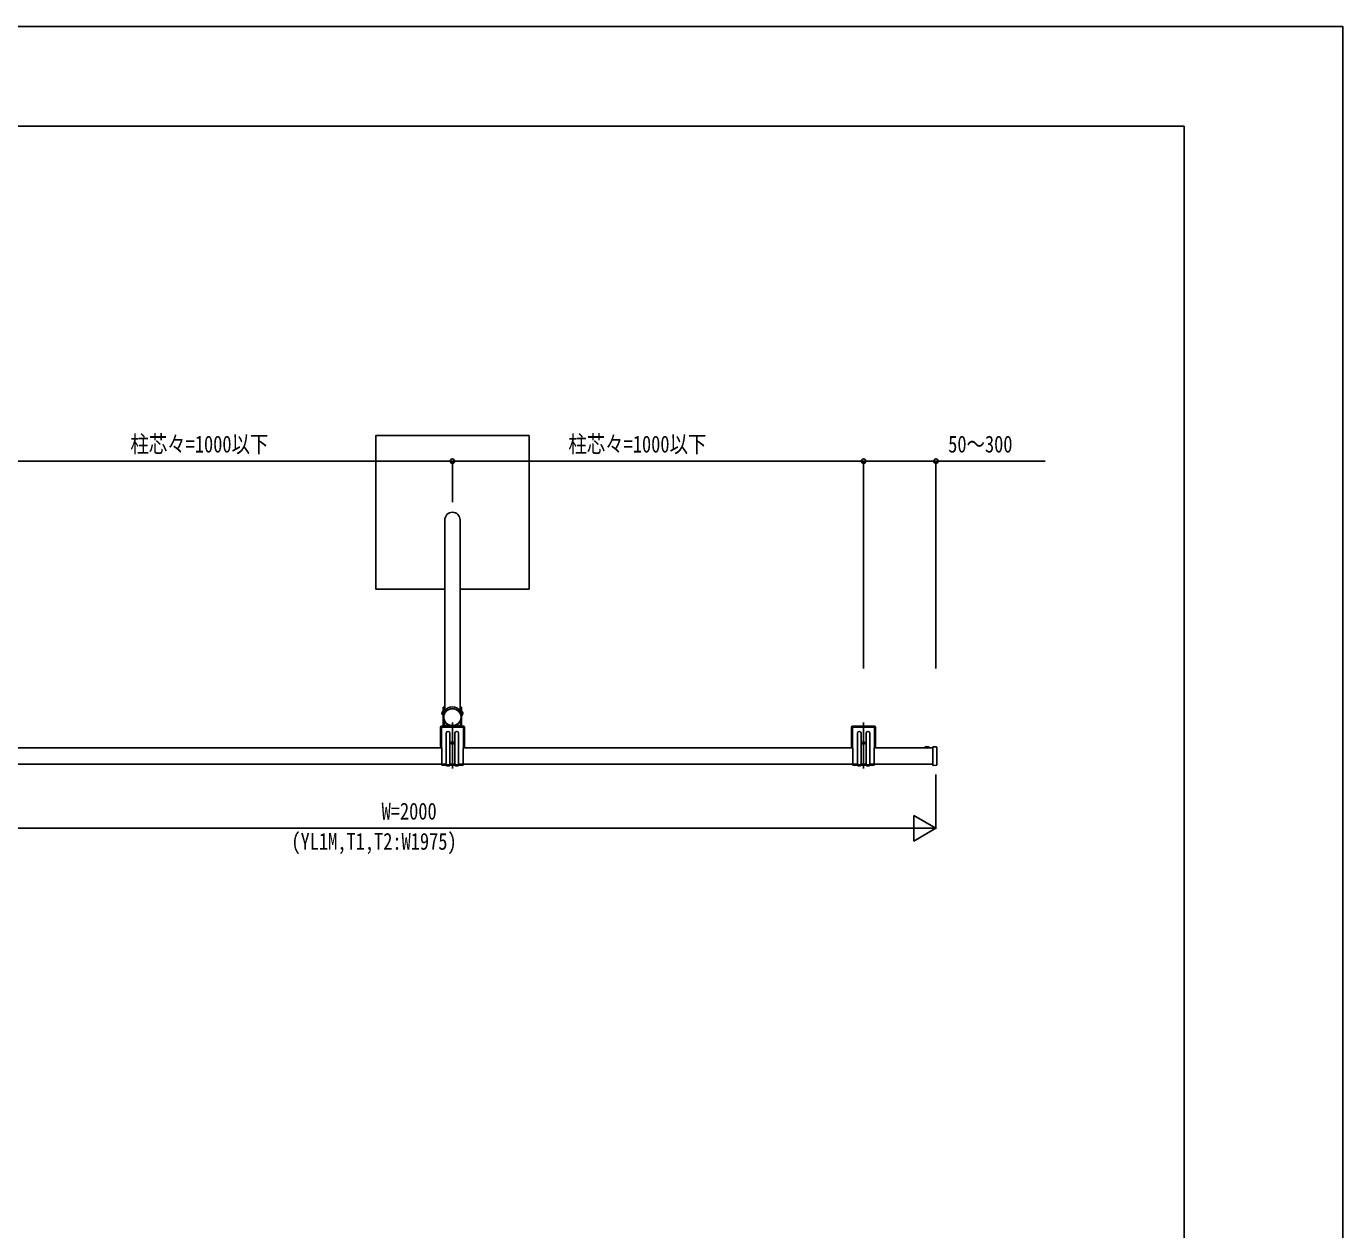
# Model space of a CAD drawing. Units: millimetres, scale not verified. Extents: x -4205 to 4205, y -2970 to 2970.
# Drawn here: x 1631 to 4205, y 618 to 2970 of the extents above; entities that cross this region are included whole.
import ezdxf
from ezdxf.enums import TextEntityAlignment as Align

# ---------------------------------------------------------------- set-up
doc = ezdxf.new("R2010")
doc.units = ezdxf.units.MM
doc.header["$LTSCALE"] = 12
for name, color, linetype in [('0-3_YKK_A1', 4, 'Continuous'), ('0-4_YKK_D', 6, 'Continuous'), ('0-5_YKK_ZWAK', 7, 'Continuous')]:
    doc.layers.add(name, color=color, linetype=linetype)
doc.styles.add('ＭＳ ゴシック', font='')
doc.styles.get('ＭＳ ゴシック').set_extended_font_data('MS Gothic')

msp = doc.modelspace()

# ---------------------------------------------------------------- linework, layer by layer
at = {"layer": '0-3_YKK_A1'}
for p, q in [((2449.06, 1631.14), (2449.06, 2004.47)), ((2479.06, 1631.14), (2479.06, 2004.47)), ((2442.56, 1627.33), (2446.06, 1627.33)), ((2443.98, 1629.41), (2445.85, 1628.48)), ((2443.98, 1625.26), (2445.85, 1626.19)), ((2445.85, 1628.48), (2446.46, 1627.33)), ((2445.85, 1626.19), (2446.46, 1627.33)), ((2446.06, 1639.19), (2446.06, 1601.93)), ((2446.06, 1639.19), (2448.56, 1639.19)), ((2448.56, 1632.43), (2446.06, 1632.43)), ((2446.06, 1623.36), (2446.06, 1631.31)), ((2447.06, 1619.53), (2447.06, 1623.41)), ((2448.56, 1630.16), (2448.56, 1639.19)), ((2479.56, 1639.19), (2479.56, 1630.16)), ((2479.56, 1639.19), (2482.06, 1639.19)), ((2482.06, 1632.43), (2479.56, 1632.43)), ((2481.06, 1619.53), (2481.06, 1623.41)), ((2482.27, 1628.48), (2481.66, 1627.33)), ((2482.27, 1626.19), (2481.66, 1627.33)), ((2482.06, 1601.93), (2482.06, 1639.19)), ((2482.06, 1623.36), (2482.06, 1631.31)), ((2485.56, 1627.33), (2482.06, 1627.33)), ((2484.14, 1629.41), (2482.27, 1628.48)), ((2484.14, 1625.26), (2482.27, 1626.19)), ((2440.56, 1599.93), (2440.56, 1561.93)), ((2485.56, 1601.93), (2442.56, 1601.93)), ((2442.56, 1598.93), (2442.56, 1559.93)), ((2484.56, 1599.93), (2443.56, 1599.93)), ((2448.56, 1601.93), (2448.56, 1612.79)), ((2479.56, 1601.93), (2448.56, 1601.93)), ((2451.08, 1601.93), (2459.04, 1601.93)), ((2452.98, 1604.01), (2453.91, 1602.14)), ((2453.91, 1602.14), (2455.06, 1601.53)), ((2455.06, 1605.43), (2455.06, 1601.93)), ((2456.2, 1602.14), (2455.06, 1601.53)), ((2457.13, 1604.01), (2456.2, 1602.14)), ((2464.06, 1519.43), (2464.06, 1609.43)), ((2464.06, 1519.43), (2464.06, 1609.43)), ((2477.03, 1601.93), (2469.08, 1601.93)), ((2470.98, 1604.01), (2471.91, 1602.14)), ((2471.91, 1602.14), (2473.06, 1601.53)), ((2473.06, 1605.43), (2473.06, 1601.93)), ((2474.2, 1602.14), (2473.06, 1601.53)), ((2475.13, 1604.01), (2474.2, 1602.14)), ((2479.56, 1612.79), (2479.56, 1601.93)), ((2485.56, 1559.93), (2485.56, 1598.93)), ((2487.56, 1561.93), (2487.56, 1599.93)), ((3244.56, 1599.93), (3244.56, 1561.93)), ((3289.56, 1601.93), (3246.56, 1601.93)), ((3246.56, 1598.93), (3246.56, 1559.93)), ((3288.56, 1599.93), (3247.56, 1599.93)), ((3268.06, 1519.43), (3268.06, 1609.43)), ((3268.06, 1519.43), (3268.06, 1609.43)), ((3289.56, 1559.93), (3289.56, 1598.93)), ((3291.56, 1561.93), (3291.56, 1599.93)), ((2452.06, 1525.43), (2452.06, 1588.13)), ((2459.06, 1588.13), (2459.06, 1525.43)), ((2469.06, 1588.13), (2469.06, 1525.43)), ((2476.06, 1525.43), (2476.06, 1588.13)), ((3256.06, 1525.43), (3256.06, 1588.13)), ((3263.06, 1588.13), (3263.06, 1525.43)), ((3273.06, 1588.13), (3273.06, 1525.43)), ((3280.06, 1525.43), (3280.06, 1588.13)), ((2443.06, 1559.43), (1576.06, 1559.43)), ((2443.06, 1559.43), (2440.56, 1561.93)), ((2443.06, 1559.43), (2443.06, 1559.15)), ((2443.06, 1557.72), (2443.06, 1544.15)), ((2487.56, 1561.93), (2485.06, 1559.43)), ((3247.06, 1559.43), (2485.06, 1559.43)), ((2485.06, 1559.15), (2485.06, 1559.43)), ((2485.06, 1544.15), (2485.06, 1557.72)), ((3247.06, 1559.43), (3244.56, 1561.93)), ((3247.06, 1559.43), (3247.06, 1559.15)), ((3247.06, 1557.72), (3247.06, 1544.15)), ((3291.56, 1561.93), (3289.06, 1559.43)), ((3403.56, 1559.43), (3289.06, 1559.43)), ((3289.06, 1559.15), (3289.06, 1559.43)), ((3289.06, 1544.15), (3289.06, 1557.72)), ((3396.76, 1559.94), (3387.36, 1559.94)), ((3387.36, 1559.43), (3387.36, 1559.94)), ((3396.76, 1559.43), (3387.36, 1559.43)), ((3394.06, 1559.43), (3390.06, 1559.43)), ((3396.76, 1559.43), (3396.76, 1559.94)), ((3403.56, 1560.68), (3403.56, 1561.36)), ((3403.56, 1526.18), (3403.56, 1560.68)), ((3403.88, 1561.66), (3410.62, 1561.25)), ((3411.56, 1560.25), (3411.56, 1526.61)), ((2443.06, 1527.43), (1576.06, 1527.43)), ((2443.06, 1542.72), (2443.06, 1525.43)), ((2453.06, 1527.43), (2443.06, 1527.43)), ((2443.06, 1525.43), (2452.06, 1525.43)), ((2458.06, 1524.43), (2453.06, 1524.43)), ((2454.06, 1526.43), (2457.06, 1526.43)), ((2458.06, 1527.43), (2470.06, 1527.43)), ((2469.06, 1525.43), (2459.06, 1525.43)), ((2470.06, 1524.43), (2475.06, 1524.43)), ((2471.06, 1526.43), (2474.06, 1526.43)), ((2485.06, 1527.43), (2475.06, 1527.43)), ((2476.06, 1525.43), (2485.06, 1525.43)), ((2485.06, 1525.43), (2485.06, 1542.72)), ((3247.06, 1527.43), (2485.06, 1527.43)), ((3247.06, 1542.72), (3247.06, 1525.43)), ((3257.06, 1527.43), (3247.06, 1527.43)), ((3247.06, 1525.43), (3256.06, 1525.43)), ((3262.06, 1524.43), (3257.06, 1524.43)), ((3258.06, 1526.43), (3261.06, 1526.43)), ((3262.06, 1527.43), (3274.06, 1527.43)), ((3273.06, 1525.43), (3263.06, 1525.43)), ((3274.06, 1524.43), (3279.06, 1524.43)), ((3275.06, 1526.43), (3278.06, 1526.43)), ((3289.06, 1527.43), (3279.06, 1527.43)), ((3280.06, 1525.43), (3289.06, 1525.43)), ((3289.06, 1525.43), (3289.06, 1542.72)), ((3403.56, 1527.43), (3289.06, 1527.43)), ((3403.56, 1525.5), (3403.56, 1526.18)), ((3403.88, 1525.2), (3410.62, 1525.61))]:
    msp.add_line(p, q, dxfattribs=at)
for points in [[(2479.06, 1870), (2614.06, 1870), (2614.06, 2170), (2314.06, 2170), (2314.06, 1870), (2449.06, 1870)], [(3389.96, 1561.59), (3390.91, 1559.64), (3392.06, 1559.03)], [(3394.16, 1561.59), (3393.21, 1559.64), (3392.06, 1559.03)]]:
    msp.add_lwpolyline(points, dxfattribs=at)
for centre in [(2464.06, 1569.13), (3268.06, 1569.13)]:
    msp.add_circle(centre, 2.25, dxfattribs=at)
for centre, radius, start, end in [((2448.86, 1627.33), 5.3, 126.68934, 233.31066), ((2445.78, 1631.31), 0.274, 0, 127.71409), ((2445.78, 1623.36), 0.274, 232.28591, 0), ((2482.33, 1631.31), 0.274, 52.28591, 180), ((2482.33, 1623.36), 0.274, 180, 307.71409), ((2479.26, 1627.33), 5.3, 306.68934, 53.31066), ((2442.56, 1599.93), 2, 90, 180), ((2443.56, 1598.93), 1, 90, 180), ((2455.06, 1599.13), 5.3, 36.68934, 143.31066), ((2451.08, 1602.21), 0.274, 142.28591, 270), ((2459.04, 1602.21), 0.274, 270, 37.71409), ((2473.06, 1599.13), 5.3, 36.68934, 143.31066), ((2469.08, 1602.21), 0.274, 142.28591, 270), ((2477.03, 1602.21), 0.274, 270, 37.71409), ((2484.56, 1598.93), 1, 0, 90), ((2485.56, 1599.93), 2, 0, 90), ((3246.56, 1599.93), 2, 90, 180), ((3247.56, 1598.93), 1, 90, 180), ((3288.56, 1598.93), 1, 0, 90), ((3289.56, 1599.93), 2, 0, 90), ((2455.56, 1588.13), 3.5, 0, 180), ((2472.56, 1588.13), 3.5, 0, 180), ((3259.56, 1588.13), 3.5, 0, 180), ((3276.56, 1588.13), 3.5, 0, 180), ((2442.36, 1558.43), 1, 314.427, 45.573), ((2485.76, 1558.43), 1, 134.427, 225.573), ((3246.36, 1558.43), 1, 314.427, 45.573), ((3289.76, 1558.43), 1, 134.427, 225.573), ((3392.06, 1555.38), 6.55, 44.12696, 135.87304), ((3403.86, 1561.36), 0.3, 86.5, 180), ((3410.56, 1560.25), 1, 0, 86.5), ((2442.36, 1543.43), 1, 314.427, 45.573), ((2453.06, 1525.43), 1, 180, 270), ((2454.06, 1527.43), 1, 180, 270), ((2457.06, 1527.43), 1, 270, 0), ((2458.06, 1525.43), 1, 270, 0), ((2470.06, 1525.43), 1, 180, 270), ((2471.06, 1527.43), 1, 180, 270), ((2474.06, 1527.43), 1, 270, 0), ((2475.06, 1525.43), 1, 270, 0), ((2485.76, 1543.43), 1, 134.427, 225.573), ((3246.36, 1543.43), 1, 314.427, 45.573), ((3257.06, 1525.43), 1, 180, 270), ((3258.06, 1527.43), 1, 180, 270), ((3261.06, 1527.43), 1, 270, 0), ((3262.06, 1525.43), 1, 270, 0), ((3274.06, 1525.43), 1, 180, 270), ((3275.06, 1527.43), 1, 180, 270), ((3278.06, 1527.43), 1, 270, 0), ((3279.06, 1525.43), 1, 270, 0), ((3289.76, 1543.43), 1, 134.427, 225.573), ((3403.86, 1525.5), 0.3, 180, 273.5), ((3410.56, 1526.61), 1, 273.5, 0)]:
    msp.add_arc(centre, radius, start, end, dxfattribs=at)
for centre, major_axis, ratio, start_param, end_param in [((2464.06, 2004.47), (0, 15.53), 0.965873, 4.712389, 7.8539816), ((2464.06, 1623.41), (17, 0), 0.965882, 6.2831853, 9.424778)]:
    msp.add_ellipse(centre, major_axis=major_axis, ratio=ratio, start_param=start_param, end_param=end_param, dxfattribs=at)
msp.add_ellipse((2464.06, 1619.53), major_axis=(17, 0), ratio=0.965882, dxfattribs=at)
at = {"layer": '0-4_YKK_D'}
for p, q in [((1555.06, 2120), (2464.06, 2120)), ((2464.06, 2040), (2464.06, 2121)), ((2464.06, 2040), (2464.06, 2121)), ((3268.06, 2120), (2464.06, 2120)), ((3268.06, 2040), (3268.06, 2121)), ((3268.06, 1714.43), (3268.06, 2121)), ((3409.56, 1714.43), (3409.56, 2121)), ((3409.56, 1507.43), (3409.56, 1401.43)), ((3409.56, 1402.43), (3366.26, 1427.43)), ((3366.26, 1427.43), (3366.26, 1377.43)), ((3359.56, 1402.43), (1459.56, 1402.43)), ((3409.56, 1402.43), (3322.96, 1402.43)), ((3409.56, 1402.43), (3366.26, 1377.43))]:
    msp.add_line(p, q, dxfattribs=at)
msp.add_lwpolyline([(3268.06, 2120), (3409.56, 2120), (3622.96, 2120)], dxfattribs=at)
for centre in [(2464.06, 2120), (2464.06, 2120), (3268.06, 2120), (3268.06, 2120), (3409.56, 2120)]:
    msp.add_circle(centre, 4.25, dxfattribs=at)
at = {"layer": '0-5_YKK_ZWAK'}
for q in [(-3904.98, 2775), (3895.02, -2525)]:
    msp.add_line((3895.02, 2775), q, dxfattribs=at)
msp.add_lwpolyline([(-4205, -2970), (4205, -2970), (4205, 2970), (-4205, 2970)], close=True, dxfattribs=at)

# ---------------------------------------------------------------- texts
at = {"layer": '0-4_YKK_D', "style": 'ＭＳ ゴシック', "width": 0.8}
for s, p in [('柱芯々=1000以下', (1834.36, 2127)), ('柱芯々=1000以下', (2690.86, 2127)), ('50～300', (3433.56, 2127)), ('W=2000', (2325.56, 1409.43)), ('(YL1M,T1,T2:W1975)', (2149.16, 1350.43))]:
    msp.add_text(s, height=32.99, dxfattribs=at).set_placement(p, align=Align.BOTTOM_LEFT)

doc.saveas('drawing.dxf')
